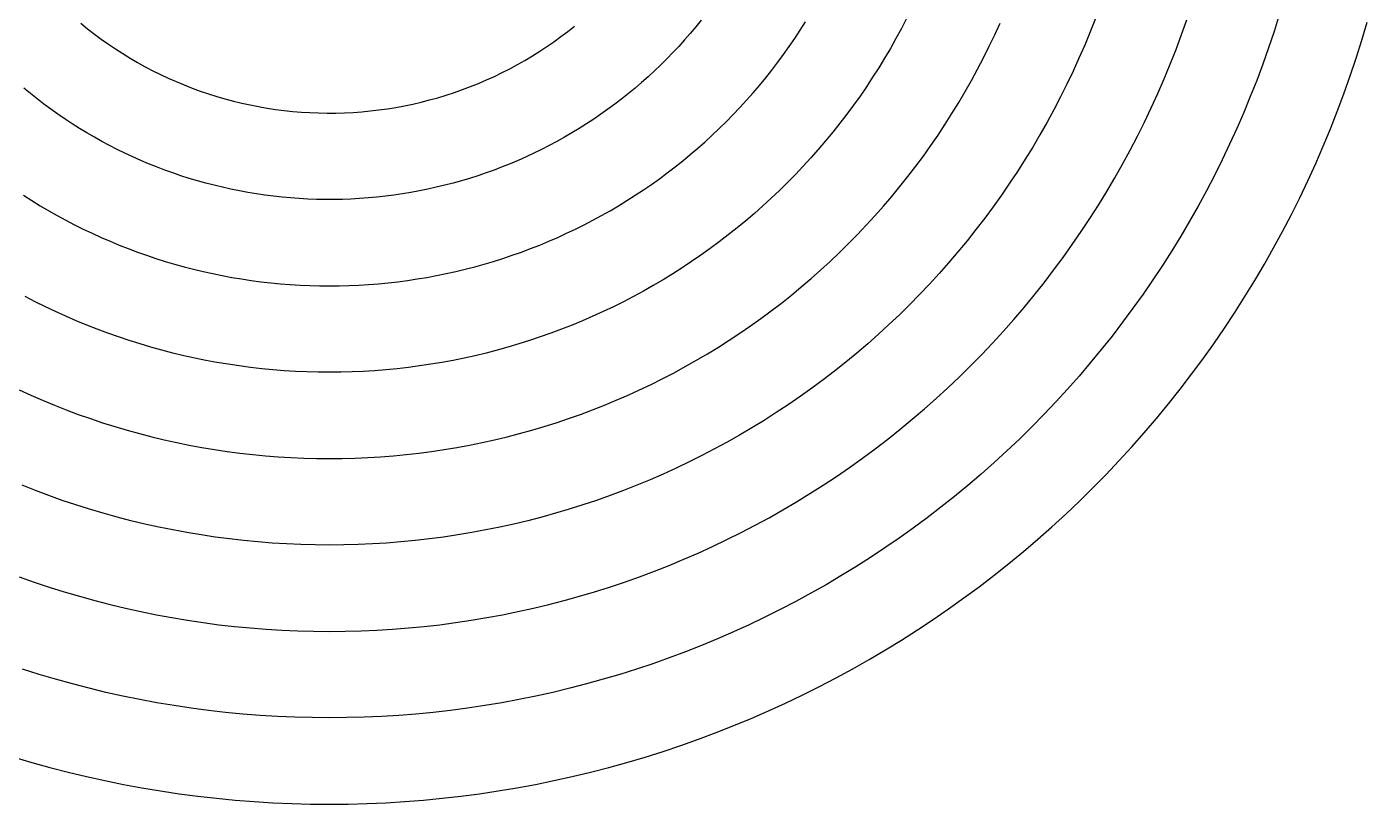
# Model space of a CAD drawing. Header units: metres. Extents: x -25 to 25, y -25 to 25.
# Drawn here: x -7.01 to 24.03, y -25 to -7 of the extents above; entities that cross this region are included whole.
import ezdxf

# ---------------------------------------------------------------- set-up
doc = ezdxf.new("R2010")
doc.units = ezdxf.units.M

msp = doc.modelspace()

# ---------------------------------------------------------------- linework, layer by layer
for p, q in [((13.3651, -6.80984), (13.2442, -7.04207)), ((17.738, -6.80899), (17.6165, -7.11752)), ((21.995, -6.72455), (21.8743, -7.10738)), ((-5.75526, -6.9193), (-5.60023, -7.04536)), ((-5.60023, -7.04536), (-5.44244, -7.16795)), ((5.36253, -7.22794), (5.52168, -7.1071)), ((5.52168, -7.1071), (5.6781, -6.98276)), ((8.48328, -7.00241), (8.35472, -7.1553)), ((8.60902, -6.84721), (8.48328, -7.00241)), ((10.7775, -7.2695), (10.9027, -7.08031)), ((10.9027, -7.08031), (11.0246, -6.88895)), ((13.2442, -7.04207), (13.1193, -7.27214)), ((15.4072, -7.18451), (15.5303, -6.91452)), ((17.6165, -7.11752), (17.4896, -7.42389)), ((19.7335, -7.18242), (19.8559, -6.83693)), ((21.8743, -7.10738), (21.7469, -7.48805)), ((23.9076, -7.30928), (24.0315, -6.89093)), ((-5.44244, -7.16795), (-5.28197, -7.28702)), ((-5.28197, -7.28702), (-5.1189, -7.40248)), ((-5.1189, -7.40248), (-4.95329, -7.5143)), ((5.03641, -7.45885), (5.20076, -7.3452)), ((5.20076, -7.3452), (5.36253, -7.22794)), ((8.22342, -7.30583), (8.0894, -7.45395)), ((8.35472, -7.1553), (8.22342, -7.30583)), ((10.649, -7.45648), (10.7775, -7.2695)), ((13.1193, -7.27214), (12.9904, -7.5)), ((15.2795, -7.4523), (15.4072, -7.18451)), ((17.4896, -7.42389), (17.3574, -7.72798)), ((19.6052, -7.52573), (19.7335, -7.18242)), ((23.7764, -7.72542), (23.9076, -7.30928)), ((-4.95329, -7.5143), (-4.78526, -7.62241)), ((-4.78526, -7.62241), (-4.61487, -7.72676)), ((-4.61487, -7.72676), (-4.44218, -7.82732)), ((4.52881, -7.77751), (4.70035, -7.67506)), ((4.70035, -7.67506), (4.86958, -7.56882)), ((4.86958, -7.56882), (5.03641, -7.45885)), ((7.8134, -7.74278), (7.67151, -7.88338)), ((7.95271, -7.59962), (7.8134, -7.74278)), ((8.0894, -7.45395), (7.95271, -7.59962)), ((10.3822, -7.82359), (10.5172, -7.6412)), ((10.5172, -7.6412), (10.649, -7.45648)), ((12.8575, -7.72557), (12.7207, -7.94878)), ((12.9904, -7.5), (12.8575, -7.72557)), ((15.0101, -7.981), (15.1471, -7.71783)), ((15.1471, -7.71783), (15.2795, -7.4523)), ((17.3574, -7.72798), (17.2198, -8.02974)), ((19.4709, -7.86673), (19.6052, -7.52573)), ((21.7469, -7.48805), (21.6129, -7.86646)), ((23.638, -8.13919), (23.7764, -7.72542)), ((-4.44218, -7.82732), (-4.26732, -7.924)), ((-4.26732, -7.924), (-4.09036, -8.01678)), ((-4.09036, -8.01678), (-3.91138, -8.10561)), ((3.82115, -8.14853), (4.00111, -8.06169)), ((4.00111, -8.06169), (4.17909, -7.97089)), ((4.17909, -7.97089), (4.35503, -7.87614)), ((4.35503, -7.87614), (4.52881, -7.77751)), ((7.5271, -8.02138), (7.3802, -8.15674)), ((7.67151, -7.88338), (7.5271, -8.02138)), ((10.1029, -8.18115), (10.2441, -8.00359)), ((10.2441, -8.00359), (10.3822, -7.82359)), ((12.7207, -7.94878), (12.58, -8.16957)), ((14.8685, -8.24176), (15.0101, -7.981)), ((17.2198, -8.02974), (17.0771, -8.32904)), ((19.3306, -8.20535), (19.4709, -7.86673)), ((21.6129, -7.86646), (21.4723, -8.24246)), ((-3.91138, -8.10561), (-3.73047, -8.19044)), ((-3.73047, -8.19044), (-3.54771, -8.27126)), ((-3.54771, -8.27126), (-3.36322, -8.34798)), ((-3.36322, -8.34798), (-3.17706, -8.42058)), ((3.27034, -8.3848), (3.45567, -8.31012)), ((3.45567, -8.31012), (3.63931, -8.23135)), ((3.63931, -8.23135), (3.82115, -8.14853)), ((7.23087, -8.28941), (7.07915, -8.41934)), ((7.3802, -8.15674), (7.23087, -8.28941)), ((9.81122, -8.52876), (9.95857, -8.35623)), ((9.95857, -8.35623), (10.1029, -8.18115)), ((12.58, -8.16957), (12.4356, -8.38788)), ((14.7224, -8.5), (14.8685, -8.24176)), ((17.0771, -8.32904), (16.9291, -8.62581)), ((19.1844, -8.54146), (19.3306, -8.20535)), ((21.4723, -8.24246), (21.3252, -8.61595)), ((23.4923, -8.55049), (23.638, -8.13919)), ((-6.92511, -8.54651), (-7.07915, -8.41934)), ((-6.76877, -8.67084), (-6.92511, -8.54651)), ((-6.6102, -8.79233), (-6.76877, -8.67084)), ((-3.17706, -8.42058), (-2.98933, -8.48903)), ((-2.98933, -8.48903), (-2.80014, -8.5533)), ((-2.80014, -8.5533), (-2.60957, -8.61336)), ((-2.60957, -8.61336), (-2.41771, -8.66917)), ((-2.41771, -8.66917), (-2.22466, -8.7207)), ((2.32132, -8.69548), (2.51379, -8.6418)), ((2.51379, -8.6418), (2.70502, -8.58386)), ((2.70502, -8.58386), (2.89491, -8.5217)), ((2.89491, -8.5217), (3.08339, -8.45532)), ((3.08339, -8.45532), (3.27034, -8.3848)), ((6.76877, -8.67084), (6.6102, -8.79233)), ((6.92511, -8.54651), (6.76877, -8.67084)), ((7.07915, -8.41934), (6.92511, -8.54651)), ((9.66087, -8.69868), (9.81122, -8.52876)), ((12.2873, -8.60364), (12.1353, -8.81677)), ((12.4356, -8.38788), (12.2873, -8.60364)), ((14.5718, -8.75565), (14.7224, -8.5)), ((16.9291, -8.62581), (16.776, -8.91995)), ((19.0325, -8.87497), (19.1844, -8.54146)), ((21.3252, -8.61595), (21.1716, -8.9868)), ((23.3395, -8.9592), (23.4923, -8.55049)), ((-6.44946, -8.9109), (-6.6102, -8.79233)), ((-6.28659, -9.02655), (-6.44946, -8.9109)), ((-2.22466, -8.7207), (-2.0305, -8.76794)), ((-2.0305, -8.76794), (-1.83534, -8.81087)), ((-1.83534, -8.81087), (-1.6393, -8.84944)), ((-1.6393, -8.84944), (-1.44243, -8.88365)), ((-1.44243, -8.88365), (-1.24486, -8.91348)), ((-1.24486, -8.91348), (-1.04666, -8.93892)), ((-1.04666, -8.93892), (-0.847961, -8.95996)), ((-0.847961, -8.95996), (-0.648834, -8.97658)), ((-0.648834, -8.97658), (-0.449402, -8.98877)), ((-0.449402, -8.98877), (-0.249741, -8.99652)), ((-0.249741, -8.99652), (-0.049942, -8.99985)), ((-0.049942, -8.99985), (0.149857, -8.99875)), ((0.149857, -8.99875), (0.349594, -8.99319)), ((0.349594, -8.99319), (0.549149, -8.98322)), ((0.549149, -8.98322), (0.748444, -8.96881)), ((0.748444, -8.96881), (0.947372, -8.95)), ((0.947372, -8.95), (1.14583, -8.92676)), ((1.14583, -8.92676), (1.34372, -8.89911)), ((1.34372, -8.89911), (1.54095, -8.8671)), ((1.54095, -8.8671), (1.73743, -8.83069)), ((1.73743, -8.83069), (1.93304, -8.78995)), ((1.93304, -8.78995), (2.1277, -8.74487)), ((2.1277, -8.74487), (2.32132, -8.69548)), ((6.44946, -8.9109), (6.28659, -9.02655)), ((6.6102, -8.79233), (6.44946, -8.9109)), ((9.35141, -9.03055), (9.50758, -8.86597)), ((9.50758, -8.86597), (9.66087, -8.69868)), ((12.1353, -8.81677), (11.9795, -9.02722)), ((14.4168, -9.00862), (14.5718, -8.75565)), ((16.776, -8.91995), (16.6178, -9.21138)), ((18.8747, -9.20578), (19.0325, -8.87497)), ((21.1716, -8.9868), (21.0115, -9.35493)), ((23.1796, -9.36516), (23.3395, -8.9592)), ((-6.12164, -9.13922), (-6.28659, -9.02655)), ((-5.95468, -9.24887), (-6.12164, -9.13922)), ((-5.78575, -9.35547), (-5.95468, -9.24887)), ((5.95468, -9.24887), (5.78575, -9.35547)), ((6.12164, -9.13922), (5.95468, -9.24887)), ((6.28659, -9.02655), (6.12164, -9.13922)), ((9.03055, -9.35141), (9.19238, -9.19238)), ((9.19238, -9.19238), (9.35141, -9.03055)), ((11.8202, -9.23491), (11.6572, -9.4398)), ((11.9795, -9.02722), (11.8202, -9.23491)), ((14.0936, -9.50627), (14.2574, -9.25885)), ((14.2574, -9.25885), (14.4168, -9.00862)), ((16.6178, -9.21138), (16.4545, -9.5)), ((18.7111, -9.5338), (18.8747, -9.20578)), ((-5.61491, -9.45898), (-5.78575, -9.35547)), ((-5.44223, -9.55939), (-5.61491, -9.45898)), ((-5.26775, -9.65663), (-5.44223, -9.55939)), ((5.44223, -9.55939), (5.26775, -9.65663)), ((5.61491, -9.45898), (5.44223, -9.55939)), ((5.78575, -9.35547), (5.61491, -9.45898)), ((8.69868, -9.66087), (8.86597, -9.50758)), ((8.86597, -9.50758), (9.03055, -9.35141)), ((11.6572, -9.4398), (11.4907, -9.6418)), ((13.9256, -9.75079), (14.0936, -9.50627)), ((16.4545, -9.5), (16.2862, -9.78572)), ((18.5419, -9.8589), (18.7111, -9.5338)), ((21.0115, -9.35493), (20.8451, -9.72021)), ((23.0126, -9.76826), (23.1796, -9.36516)), ((-5.09152, -9.7507), (-5.26775, -9.65663)), ((-4.91364, -9.84155), (-5.09152, -9.7507)), ((-4.73412, -9.92915), (-4.91364, -9.84155)), ((-4.55304, -10.0135), (-4.73412, -9.92915)), ((4.73412, -9.92915), (4.55304, -10.0135)), ((4.91364, -9.84155), (4.73412, -9.92915)), ((5.09152, -9.7507), (4.91364, -9.84155)), ((5.26775, -9.65663), (5.09152, -9.7507)), ((8.35623, -9.95857), (8.52876, -9.81122)), ((8.52876, -9.81122), (8.69868, -9.66087)), ((11.3206, -9.84088), (11.1472, -10.037)), ((11.4907, -9.6418), (11.3206, -9.84088)), ((13.7533, -9.99234), (13.9256, -9.75079)), ((16.2862, -9.78572), (16.1129, -10.0685)), ((18.367, -10.181), (18.5419, -9.8589)), ((20.8451, -9.72021), (20.6723, -10.0825)), ((22.8386, -10.1684), (23.0126, -9.76826)), ((-4.37045, -10.0945), (-4.55304, -10.0135)), ((-4.18643, -10.1722), (-4.37045, -10.0945)), ((-4.00102, -10.2465), (-4.18643, -10.1722)), ((4.18643, -10.1722), (4.00102, -10.2465)), ((4.37045, -10.0945), (4.18643, -10.1722)), ((4.55304, -10.0135), (4.37045, -10.0945)), ((8.00359, -10.2441), (8.18115, -10.1029)), ((8.18115, -10.1029), (8.35623, -9.95857)), ((10.9703, -10.23), (10.7901, -10.4199)), ((11.1472, -10.037), (10.9703, -10.23)), ((13.3962, -10.4662), (13.5768, -10.2309)), ((13.5768, -10.2309), (13.7533, -9.99234)), ((16.1129, -10.0685), (15.9347, -10.3481)), ((18.1865, -10.5), (18.367, -10.181)), ((20.6723, -10.0825), (20.4931, -10.4418)), ((22.6577, -10.5654), (22.8386, -10.1684)), ((-3.8143, -10.3175), (-4.00102, -10.2465)), ((-3.62633, -10.3851), (-3.8143, -10.3175)), ((-3.43715, -10.4492), (-3.62633, -10.3851)), ((-3.24684, -10.5099), (-3.43715, -10.4492)), ((-3.05547, -10.5671), (-3.24684, -10.5099)), ((3.24684, -10.5099), (3.05547, -10.5671)), ((3.43715, -10.4492), (3.24684, -10.5099)), ((3.62633, -10.3851), (3.43715, -10.4492)), ((3.8143, -10.3175), (3.62633, -10.3851)), ((4.00102, -10.2465), (3.8143, -10.3175)), ((7.45648, -10.649), (7.6412, -10.5172)), ((7.6412, -10.5172), (7.82359, -10.3822)), ((7.82359, -10.3822), (8.00359, -10.2441)), ((10.7901, -10.4199), (10.6066, -10.6066)), ((13.2115, -10.6984), (13.3962, -10.4662)), ((15.9347, -10.3481), (15.7517, -10.6247)), ((18.0005, -10.8158), (18.1865, -10.5)), ((20.4931, -10.4418), (20.3078, -10.7978)), ((-2.86308, -10.6208), (-3.05547, -10.5671)), ((-2.66975, -10.6711), (-2.86308, -10.6208)), ((-2.47554, -10.7178), (-2.66975, -10.6711)), ((-2.2805, -10.761), (-2.47554, -10.7178)), ((-2.08473, -10.8006), (-2.2805, -10.761)), ((-1.88826, -10.8367), (-2.08473, -10.8006)), ((-1.69118, -10.8692), (-1.88826, -10.8367)), ((1.88826, -10.8367), (1.69118, -10.8692)), ((2.08473, -10.8006), (1.88826, -10.8367)), ((2.2805, -10.761), (2.08473, -10.8006)), ((2.47554, -10.7178), (2.2805, -10.761)), ((2.66975, -10.6711), (2.47554, -10.7178)), ((2.86308, -10.6208), (2.66975, -10.6711)), ((3.05547, -10.5671), (2.86308, -10.6208)), ((7.08031, -10.9027), (7.2695, -10.7775)), ((7.2695, -10.7775), (7.45648, -10.649)), ((10.4199, -10.7901), (10.23, -10.9703)), ((10.6066, -10.6066), (10.4199, -10.7901)), ((13.0228, -10.9274), (13.2115, -10.6984)), ((15.7517, -10.6247), (15.5639, -10.8979)), ((17.809, -11.1283), (18.0005, -10.8158)), ((20.3078, -10.7978), (20.1162, -11.1506)), ((22.4698, -10.9593), (22.6577, -10.5654)), ((-7.08031, -10.9027), (-6.88895, -11.0246)), ((-6.88895, -11.0246), (-6.69548, -11.1432)), ((-6.69548, -11.1432), (-6.5, -11.2583)), ((-1.49353, -10.8981), (-1.69118, -10.8692)), ((-1.29538, -10.9234), (-1.49353, -10.8981)), ((-1.09682, -10.9452), (-1.29538, -10.9234)), ((-0.897888, -10.9633), (-1.09682, -10.9452)), ((-0.698669, -10.9778), (-0.897888, -10.9633)), ((-0.499207, -10.9887), (-0.698669, -10.9778)), ((-0.299591, -10.9959), (-0.499207, -10.9887)), ((-0.099869, -10.9995), (-0.299591, -10.9959)), ((0.099869, -10.9995), (-0.099869, -10.9995)), ((0.299591, -10.9959), (0.099869, -10.9995)), ((0.499207, -10.9887), (0.299591, -10.9959)), ((0.698669, -10.9778), (0.499207, -10.9887)), ((0.897888, -10.9633), (0.698669, -10.9778)), ((1.09682, -10.9452), (0.897888, -10.9633)), ((1.29538, -10.9234), (1.09682, -10.9452)), ((1.49353, -10.8981), (1.29538, -10.9234)), ((1.69118, -10.8692), (1.49353, -10.8981)), ((6.5, -11.2583), (6.69548, -11.1432)), ((6.69548, -11.1432), (6.88895, -11.0246)), ((6.88895, -11.0246), (7.08031, -10.9027)), ((10.037, -11.1472), (9.84088, -11.3206)), ((10.23, -10.9703), (10.037, -11.1472)), ((12.6335, -11.3752), (12.83, -11.153)), ((12.83, -11.153), (13.0228, -10.9274)), ((15.3713, -11.1679), (15.1741, -11.4345)), ((15.5639, -10.8979), (15.3713, -11.1679)), ((17.6121, -11.4374), (17.809, -11.1283)), ((20.1162, -11.1506), (19.9186, -11.5)), ((22.2752, -11.3498), (22.4698, -10.9593)), ((-6.5, -11.2583), (-6.30252, -11.3701)), ((-6.30252, -11.3701), (-6.10312, -11.4783)), ((-6.10312, -11.4783), (-5.90187, -11.5831)), ((5.90187, -11.5831), (6.10312, -11.4783)), ((6.10312, -11.4783), (6.30252, -11.3701)), ((6.30252, -11.3701), (6.5, -11.2583)), ((9.84088, -11.3206), (9.6418, -11.4907)), ((12.433, -11.594), (12.6335, -11.3752)), ((15.1741, -11.4345), (14.9722, -11.6976)), ((17.4098, -11.743), (17.6121, -11.4374)), ((22.0737, -11.7368), (22.2752, -11.3498)), ((-5.90187, -11.5831), (-5.69882, -11.6843)), ((-5.69882, -11.6843), (-5.49403, -11.782)), ((-5.49403, -11.782), (-5.28757, -11.8761)), ((5.28757, -11.8761), (5.49403, -11.782)), ((5.49403, -11.782), (5.69882, -11.6843)), ((5.69882, -11.6843), (5.90187, -11.5831)), ((9.4398, -11.6572), (9.23491, -11.8202)), ((9.6418, -11.4907), (9.4398, -11.6572)), ((12.2288, -11.8092), (12.433, -11.594)), ((14.9722, -11.6976), (14.7658, -11.9571)), ((17.2022, -12.0451), (17.4098, -11.743)), ((19.9186, -11.5), (19.7148, -11.8459)), ((21.8655, -12.1202), (22.0737, -11.7368)), ((-5.28757, -11.8761), (-5.0795, -11.9666)), ((-5.0795, -11.9666), (-4.86987, -12.0534)), ((-4.86987, -12.0534), (-4.65878, -12.1365)), ((4.65878, -12.1365), (4.86987, -12.0534)), ((4.86987, -12.0534), (5.0795, -11.9666)), ((5.0795, -11.9666), (5.28757, -11.8761)), ((9.02722, -11.9795), (8.81677, -12.1353)), ((9.23491, -11.8202), (9.02722, -11.9795)), ((11.8092, -12.2288), (12.0208, -12.0208)), ((12.0208, -12.0208), (12.2288, -11.8092)), ((14.7658, -11.9571), (14.5548, -12.213)), ((16.9893, -12.3435), (17.2022, -12.0451)), ((19.7148, -11.8459), (19.5051, -12.1881)), ((-4.65878, -12.1365), (-4.44626, -12.216)), ((-4.44626, -12.216), (-4.23238, -12.2917)), ((-4.23238, -12.2917), (-4.01721, -12.3637)), ((-4.01721, -12.3637), (-3.80083, -12.432)), ((3.80083, -12.432), (4.01721, -12.3637)), ((4.01721, -12.3637), (4.23238, -12.2917)), ((4.23238, -12.2917), (4.44626, -12.216)), ((4.44626, -12.216), (4.65878, -12.1365)), ((8.60364, -12.2873), (8.38788, -12.4356)), ((8.81677, -12.1353), (8.60364, -12.2873)), ((11.594, -12.433), (11.8092, -12.2288)), ((14.5548, -12.213), (14.3395, -12.4651)), ((16.7713, -12.6381), (16.9893, -12.3435)), ((19.5051, -12.1881), (19.2894, -12.5267)), ((21.6506, -12.5), (21.8655, -12.1202)), ((-3.80083, -12.432), (-3.58328, -12.4964)), ((-3.58328, -12.4964), (-3.36464, -12.557)), ((-3.36464, -12.557), (-3.14497, -12.6138)), ((-3.14497, -12.6138), (-2.92436, -12.6668)), ((-2.92436, -12.6668), (-2.70285, -12.7159)), ((-2.70285, -12.7159), (-2.48051, -12.7611)), ((2.48051, -12.7611), (2.70285, -12.7159)), ((2.70285, -12.7159), (2.92436, -12.6668)), ((2.92436, -12.6668), (3.14497, -12.6138)), ((3.14497, -12.6138), (3.36464, -12.557)), ((3.36464, -12.557), (3.58328, -12.4964)), ((3.58328, -12.4964), (3.80083, -12.432)), ((7.94878, -12.7207), (7.72557, -12.8575)), ((8.16957, -12.58), (7.94878, -12.7207)), ((8.38788, -12.4356), (8.16957, -12.58)), ((11.153, -12.83), (11.3752, -12.6335)), ((11.3752, -12.6335), (11.594, -12.433)), ((14.1198, -12.7135), (13.8957, -12.958)), ((14.3395, -12.4651), (14.1198, -12.7135)), ((16.5482, -12.9289), (16.7713, -12.6381)), ((19.2894, -12.5267), (19.0679, -12.8614)), ((21.4292, -12.8759), (21.6506, -12.5)), ((-2.48051, -12.7611), (-2.25742, -12.8025)), ((-2.25742, -12.8025), (-2.03365, -12.8399)), ((-2.03365, -12.8399), (-1.80925, -12.8735)), ((-1.80925, -12.8735), (-1.58429, -12.9031)), ((-1.58429, -12.9031), (-1.35886, -12.9288)), ((-1.35886, -12.9288), (-1.13301, -12.9505)), ((-1.13301, -12.9505), (-0.90683, -12.9683)), ((-0.90683, -12.9683), (-0.680359, -12.9822)), ((-0.680359, -12.9822), (-0.45369, -12.9921)), ((-0.45369, -12.9921), (-0.226868, -12.998)), ((-0.226868, -12.998), (0, -13)), ((0, -13), (0.226868, -12.998)), ((0.226868, -12.998), (0.45369, -12.9921)), ((0.45369, -12.9921), (0.680359, -12.9822)), ((0.680359, -12.9822), (0.90683, -12.9683)), ((0.90683, -12.9683), (1.13301, -12.9505)), ((1.13301, -12.9505), (1.35886, -12.9288)), ((1.35886, -12.9288), (1.58429, -12.9031)), ((1.58429, -12.9031), (1.80925, -12.8735)), ((1.80925, -12.8735), (2.03365, -12.8399)), ((2.03365, -12.8399), (2.25742, -12.8025)), ((2.25742, -12.8025), (2.48051, -12.7611)), ((7.5, -12.9904), (7.27214, -13.1193)), ((7.72557, -12.8575), (7.5, -12.9904)), ((10.6984, -13.2115), (10.9274, -13.0228)), ((10.9274, -13.0228), (11.153, -12.83)), ((13.8957, -12.958), (13.6674, -13.1985)), ((16.3201, -13.2157), (16.5482, -12.9289)), ((19.0679, -12.8614), (18.8405, -13.1922)), ((21.2012, -13.248), (21.4292, -12.8759)), ((-6.80984, -13.3651), (-7.04207, -13.2442)), ((7.04207, -13.2442), (6.80984, -13.3651)), ((7.27214, -13.1193), (7.04207, -13.2442)), ((10.4662, -13.3962), (10.6984, -13.2115)), ((13.6674, -13.1985), (13.435, -13.435)), ((16.0869, -13.4985), (16.3201, -13.2157)), ((18.8405, -13.1922), (18.6074, -13.5191)), ((20.9668, -13.616), (21.2012, -13.248)), ((-6.57556, -13.4819), (-6.80984, -13.3651)), ((-6.33926, -13.5946), (-6.57556, -13.4819)), ((-6.10104, -13.7032), (-6.33926, -13.5946)), ((6.33926, -13.5946), (6.10104, -13.7032)), ((6.57556, -13.4819), (6.33926, -13.5946)), ((6.80984, -13.3651), (6.57556, -13.4819)), ((9.99234, -13.7533), (10.2309, -13.5768)), ((10.2309, -13.5768), (10.4662, -13.3962)), ((13.435, -13.435), (13.1985, -13.6674)), ((15.8489, -13.7772), (16.0869, -13.4985)), ((18.6074, -13.5191), (18.3686, -13.8417)), ((20.7259, -13.9798), (20.9668, -13.616)), ((-5.86096, -13.8076), (-6.10104, -13.7032)), ((-5.61909, -13.9077), (-5.86096, -13.8076)), ((-5.37552, -14.0037), (-5.61909, -13.9077)), ((5.61909, -13.9077), (5.37552, -14.0037)), ((5.86096, -13.8076), (5.61909, -13.9077)), ((6.10104, -13.7032), (5.86096, -13.8076)), ((9.50627, -14.0936), (9.75079, -13.9256)), ((9.75079, -13.9256), (9.99234, -13.7533)), ((12.958, -13.8957), (12.7135, -14.1198)), ((13.1985, -13.6674), (12.958, -13.8957)), ((15.606, -14.0517), (15.8489, -13.7772)), ((18.3686, -13.8417), (18.1242, -14.1602)), ((-5.13029, -14.0954), (-5.37552, -14.0037)), ((-4.88351, -14.1828), (-5.13029, -14.0954)), ((-4.63525, -14.2658), (-4.88351, -14.1828)), ((-4.38557, -14.3446), (-4.63525, -14.2658)), ((4.63525, -14.2658), (4.38557, -14.3446)), ((4.88351, -14.1828), (4.63525, -14.2658)), ((5.13029, -14.0954), (4.88351, -14.1828)), ((5.37552, -14.0037), (5.13029, -14.0954)), ((9.00862, -14.4168), (9.25885, -14.2574)), ((9.25885, -14.2574), (9.50627, -14.0936)), ((12.7135, -14.1198), (12.4651, -14.3395)), ((15.3584, -14.322), (15.606, -14.0517)), ((18.1242, -14.1602), (17.8743, -14.4744)), ((20.4788, -14.3394), (20.7259, -13.9798)), ((-4.13455, -14.4189), (-4.38557, -14.3446)), ((-3.88228, -14.4889), (-4.13455, -14.4189)), ((-3.62881, -14.5544), (-3.88228, -14.4889)), ((-3.37425, -14.6155), (-3.62881, -14.5544)), ((3.62881, -14.5544), (3.37425, -14.6155)), ((3.88228, -14.4889), (3.62881, -14.5544)), ((4.13455, -14.4189), (3.88228, -14.4889)), ((4.38557, -14.3446), (4.13455, -14.4189)), ((8.5, -14.7224), (8.75565, -14.5718)), ((8.75565, -14.5718), (9.00862, -14.4168)), ((12.213, -14.5548), (11.9571, -14.7658)), ((12.4651, -14.3395), (12.213, -14.5548)), ((14.8492, -14.8492), (15.1061, -14.5878)), ((15.1061, -14.5878), (15.3584, -14.322)), ((17.8743, -14.4744), (17.619, -14.7841)), ((20.2254, -14.6946), (20.4788, -14.3394)), ((-3.11867, -14.6722), (-3.37425, -14.6155)), ((-2.86212, -14.7244), (-3.11867, -14.6722)), ((-2.60472, -14.7721), (-2.86212, -14.7244)), ((-2.34651, -14.8153), (-2.60472, -14.7721)), ((-2.08759, -14.854), (-2.34651, -14.8153)), ((-1.82803, -14.8882), (-2.08759, -14.854)), ((-1.56792, -14.9178), (-1.82803, -14.8882)), ((1.82803, -14.8882), (1.56792, -14.9178)), ((2.08759, -14.854), (1.82803, -14.8882)), ((2.34651, -14.8153), (2.08759, -14.854)), ((2.60472, -14.7721), (2.34651, -14.8153)), ((2.86212, -14.7244), (2.60472, -14.7721)), ((3.11867, -14.6722), (2.86212, -14.7244)), ((3.37425, -14.6155), (3.11867, -14.6722)), ((7.981, -15.0101), (8.24176, -14.8685)), ((8.24176, -14.8685), (8.5, -14.7224)), ((11.9571, -14.7658), (11.6976, -14.9722)), ((14.5878, -15.1061), (14.8492, -14.8492)), ((17.619, -14.7841), (17.3583, -15.0894)), ((19.9659, -15.0454), (20.2254, -14.6946)), ((-1.30733, -14.9429), (-1.56792, -14.9178)), ((-1.04634, -14.9635), (-1.30733, -14.9429)), ((-0.785034, -14.9794), (-1.04634, -14.9635)), ((-0.523483, -14.9909), (-0.785034, -14.9794)), ((-0.26178, -14.9977), (-0.523483, -14.9909)), ((0, -15), (-0.26178, -14.9977)), ((0.26178, -14.9977), (0, -15)), ((0.523483, -14.9909), (0.26178, -14.9977)), ((0.785034, -14.9794), (0.523483, -14.9909)), ((1.04634, -14.9635), (0.785034, -14.9794)), ((1.30733, -14.9429), (1.04634, -14.9635)), ((1.56792, -14.9178), (1.30733, -14.9429)), ((7.4523, -15.2795), (7.71783, -15.1471)), ((7.71783, -15.1471), (7.981, -15.0101)), ((11.4345, -15.1741), (11.1679, -15.3713)), ((11.6976, -14.9722), (11.4345, -15.1741)), ((14.322, -15.3584), (14.5878, -15.1061)), ((17.3583, -15.0894), (17.0923, -15.39)), ((19.7003, -15.3915), (19.9659, -15.0454)), ((-7.18451, -15.4072), (-6.91452, -15.5303)), ((6.91452, -15.5303), (7.18451, -15.4072)), ((7.18451, -15.4072), (7.4523, -15.2795)), ((11.1679, -15.3713), (10.8979, -15.5639)), ((14.0517, -15.606), (14.322, -15.3584)), ((17.0923, -15.39), (16.8211, -15.686)), ((19.4286, -15.733), (19.7003, -15.3915)), ((-6.91452, -15.5303), (-6.64243, -15.6486)), ((-6.64243, -15.6486), (-6.3683, -15.7621)), ((-6.3683, -15.7621), (-6.09225, -15.8709)), ((6.09225, -15.8709), (6.3683, -15.7621)), ((6.3683, -15.7621), (6.64243, -15.6486)), ((6.64243, -15.6486), (6.91452, -15.5303)), ((10.6247, -15.7517), (10.3481, -15.9347)), ((10.8979, -15.5639), (10.6247, -15.7517)), ((13.7772, -15.8489), (14.0517, -15.606)), ((16.8211, -15.686), (16.5448, -15.9771)), ((19.1511, -16.0697), (19.4286, -15.733)), ((-6.09225, -15.8709), (-5.81433, -15.9748)), ((-5.81433, -15.9748), (-5.53465, -16.0738)), ((-5.53465, -16.0738), (-5.25328, -16.168)), ((5.25328, -16.168), (5.53465, -16.0738)), ((5.53465, -16.0738), (5.81433, -15.9748)), ((5.81433, -15.9748), (6.09225, -15.8709)), ((10.0685, -16.1129), (9.78572, -16.2862)), ((10.3481, -15.9347), (10.0685, -16.1129)), ((13.2157, -16.3201), (13.4985, -16.0869)), ((13.4985, -16.0869), (13.7772, -15.8489)), ((16.5448, -15.9771), (16.2634, -16.2634)), ((18.8677, -16.4015), (19.1511, -16.0697)), ((-5.25328, -16.168), (-4.97031, -16.2572)), ((-4.97031, -16.2572), (-4.68582, -16.3414)), ((-4.68582, -16.3414), (-4.39992, -16.4207)), ((-4.39992, -16.4207), (-4.11267, -16.495)), ((4.11267, -16.495), (4.39992, -16.4207)), ((4.39992, -16.4207), (4.68582, -16.3414)), ((4.68582, -16.3414), (4.97031, -16.2572)), ((4.97031, -16.2572), (5.25328, -16.168)), ((9.78572, -16.2862), (9.5, -16.4545)), ((12.9289, -16.5482), (13.2157, -16.3201)), ((16.2634, -16.2634), (15.9771, -16.5448)), ((18.5786, -16.7283), (18.8677, -16.4015)), ((-4.11267, -16.495), (-3.82416, -16.5643)), ((-3.82416, -16.5643), (-3.53448, -16.6285)), ((-3.53448, -16.6285), (-3.24374, -16.6877)), ((-3.24374, -16.6877), (-2.95201, -16.7417)), ((-2.95201, -16.7417), (-2.65938, -16.7907)), ((2.65938, -16.7907), (2.95201, -16.7417)), ((2.95201, -16.7417), (3.24374, -16.6877)), ((3.24374, -16.6877), (3.53448, -16.6285)), ((3.53448, -16.6285), (3.82416, -16.5643)), ((3.82416, -16.5643), (4.11267, -16.495)), ((9.21138, -16.6178), (8.91995, -16.776)), ((9.5, -16.4545), (9.21138, -16.6178)), ((12.6381, -16.7713), (12.9289, -16.5482)), ((15.9771, -16.5448), (15.686, -16.8211)), ((18.2838, -17.05), (18.5786, -16.7283)), ((-2.65938, -16.7907), (-2.36594, -16.8345)), ((-2.36594, -16.8345), (-2.07178, -16.8733)), ((-2.07178, -16.8733), (-1.77698, -16.9069)), ((-1.77698, -16.9069), (-1.48164, -16.9353)), ((-1.48164, -16.9353), (-1.18585, -16.9586)), ((-1.18585, -16.9586), (-0.889709, -16.9767)), ((-0.889709, -16.9767), (-0.593277, -16.9896)), ((-0.593277, -16.9896), (-0.296677, -16.9974)), ((-0.296677, -16.9974), (0, -17)), ((0, -17), (0.296677, -16.9974)), ((0.296677, -16.9974), (0.593277, -16.9896)), ((0.593277, -16.9896), (0.889709, -16.9767)), ((0.889709, -16.9767), (1.18585, -16.9586)), ((1.18585, -16.9586), (1.48164, -16.9353)), ((1.48164, -16.9353), (1.77698, -16.9069)), ((1.77698, -16.9069), (2.07178, -16.8733)), ((2.07178, -16.8733), (2.36594, -16.8345)), ((2.36594, -16.8345), (2.65938, -16.7907)), ((8.62581, -16.9291), (8.32904, -17.0771)), ((8.91995, -16.776), (8.62581, -16.9291)), ((12.0451, -17.2022), (12.3435, -16.9893)), ((12.3435, -16.9893), (12.6381, -16.7713)), ((15.686, -16.8211), (15.39, -17.0923)), ((17.9835, -17.3665), (18.2838, -17.05)), ((7.72798, -17.3574), (7.42389, -17.4896)), ((8.02974, -17.2198), (7.72798, -17.3574)), ((8.32904, -17.0771), (8.02974, -17.2198)), ((11.743, -17.4098), (12.0451, -17.2022)), ((15.0894, -17.3583), (14.7841, -17.619)), ((15.39, -17.0923), (15.0894, -17.3583)), ((17.6777, -17.6777), (17.9835, -17.3665)), ((-6.80899, -17.738), (-7.11752, -17.6165)), ((7.11752, -17.6165), (6.80899, -17.738)), ((7.42389, -17.4896), (7.11752, -17.6165)), ((11.1283, -17.809), (11.4374, -17.6121)), ((11.4374, -17.6121), (11.743, -17.4098)), ((14.7841, -17.619), (14.4744, -17.8743)), ((17.3665, -17.9835), (17.6777, -17.6777)), ((-6.49838, -17.8542), (-6.80899, -17.738)), ((-6.18579, -17.9648), (-6.49838, -17.8542)), ((-5.87132, -18.0701), (-6.18579, -17.9648)), ((6.18579, -17.9648), (5.87132, -18.0701)), ((6.49838, -17.8542), (6.18579, -17.9648)), ((6.80899, -17.738), (6.49838, -17.8542)), ((10.5, -18.1865), (10.8158, -18.0005)), ((10.8158, -18.0005), (11.1283, -17.809)), ((14.4744, -17.8743), (14.1602, -18.1242)), ((17.05, -18.2838), (17.3665, -17.9835)), ((-5.55505, -18.1698), (-5.87132, -18.0701)), ((-5.23711, -18.264), (-5.55505, -18.1698)), ((-4.91756, -18.3526), (-5.23711, -18.264)), ((5.23711, -18.264), (4.91756, -18.3526)), ((5.55505, -18.1698), (5.23711, -18.264)), ((5.87132, -18.0701), (5.55505, -18.1698)), ((10.181, -18.367), (10.5, -18.1865)), ((14.1602, -18.1242), (13.8417, -18.3686)), ((16.7283, -18.5786), (17.05, -18.2838)), ((-4.59651, -18.4356), (-4.91756, -18.3526)), ((-4.27406, -18.513), (-4.59651, -18.4356)), ((-3.95032, -18.5848), (-4.27406, -18.513)), ((-3.62537, -18.6509), (-3.95032, -18.5848)), ((3.95032, -18.5848), (3.62537, -18.6509)), ((4.27406, -18.513), (3.95032, -18.5848)), ((4.59651, -18.4356), (4.27406, -18.513)), ((4.91756, -18.3526), (4.59651, -18.4356)), ((9.5338, -18.7111), (9.8589, -18.5419)), ((9.8589, -18.5419), (10.181, -18.367)), ((13.5191, -18.6074), (13.1922, -18.8405)), ((13.8417, -18.3686), (13.5191, -18.6074)), ((16.4015, -18.8677), (16.7283, -18.5786)), ((-3.2993, -18.7113), (-3.62537, -18.6509)), ((-2.97224, -18.7661), (-3.2993, -18.7113)), ((-2.64429, -18.8151), (-2.97224, -18.7661)), ((-2.31551, -18.8584), (-2.64429, -18.8151)), ((-1.98604, -18.8959), (-2.31551, -18.8584)), ((-1.65594, -18.9277), (-1.98604, -18.8959)), ((-1.32536, -18.9537), (-1.65594, -18.9277)), ((1.65594, -18.9277), (1.32536, -18.9537)), ((1.98604, -18.8959), (1.65594, -18.9277)), ((2.31551, -18.8584), (1.98604, -18.8959)), ((2.64429, -18.8151), (2.31551, -18.8584)), ((2.97224, -18.7661), (2.64429, -18.8151)), ((3.2993, -18.7113), (2.97224, -18.7661)), ((3.62537, -18.6509), (3.2993, -18.7113)), ((8.87497, -19.0325), (9.20578, -18.8747)), ((9.20578, -18.8747), (9.5338, -18.7111)), ((13.1922, -18.8405), (12.8614, -19.0679)), ((16.0697, -19.1511), (16.4015, -18.8677)), ((-0.99437, -18.974), (-1.32536, -18.9537)), ((-0.663086, -18.9884), (-0.99437, -18.974)), ((-0.331589, -18.9971), (-0.663086, -18.9884)), ((0, -19), (-0.331589, -18.9971)), ((0.331589, -18.9971), (0, -19)), ((0.663086, -18.9884), (0.331589, -18.9971)), ((0.99437, -18.974), (0.663086, -18.9884)), ((1.32536, -18.9537), (0.99437, -18.974)), ((8.20535, -19.3306), (8.54146, -19.1844)), ((8.54146, -19.1844), (8.87497, -19.0325)), ((12.8614, -19.0679), (12.5267, -19.2894)), ((15.733, -19.4286), (16.0697, -19.1511)), ((7.52573, -19.6052), (7.86673, -19.4709)), ((7.86673, -19.4709), (8.20535, -19.3306)), ((12.1881, -19.5051), (11.8459, -19.7148)), ((12.5267, -19.2894), (12.1881, -19.5051)), ((15.3915, -19.7003), (15.733, -19.4286)), ((-7.18242, -19.7335), (-6.83693, -19.8559)), ((-6.83693, -19.8559), (-6.48935, -19.9722)), ((6.48935, -19.9722), (6.83693, -19.8559)), ((6.83693, -19.8559), (7.18242, -19.7335)), ((7.18242, -19.7335), (7.52573, -19.6052)), ((11.8459, -19.7148), (11.5, -19.9186)), ((15.0454, -19.9659), (15.3915, -19.7003)), ((-6.48935, -19.9722), (-6.1398, -20.0824)), ((-6.1398, -20.0824), (-5.78838, -20.1865)), ((5.78838, -20.1865), (6.1398, -20.0824)), ((6.1398, -20.0824), (6.48935, -19.9722)), ((11.1506, -20.1162), (10.7978, -20.3078)), ((11.5, -19.9186), (11.1506, -20.1162)), ((14.6946, -20.2254), (15.0454, -19.9659)), ((-5.78838, -20.1865), (-5.4352, -20.2844)), ((-5.4352, -20.2844), (-5.08035, -20.3762)), ((-5.08035, -20.3762), (-4.72397, -20.4618)), ((-4.72397, -20.4618), (-4.36613, -20.5411)), ((4.36613, -20.5411), (4.72397, -20.4618)), ((4.72397, -20.4618), (5.08035, -20.3762)), ((5.08035, -20.3762), (5.4352, -20.2844)), ((5.4352, -20.2844), (5.78838, -20.1865)), ((10.7978, -20.3078), (10.4418, -20.4931)), ((13.9798, -20.7259), (14.3394, -20.4788)), ((14.3394, -20.4788), (14.6946, -20.2254)), ((-4.36613, -20.5411), (-4.00699, -20.6142)), ((-4.00699, -20.6142), (-3.64661, -20.681)), ((-3.64661, -20.681), (-3.28511, -20.7415)), ((-3.28511, -20.7415), (-2.92262, -20.7956)), ((-2.92262, -20.7956), (-2.55925, -20.8435)), ((2.55925, -20.8435), (2.92262, -20.7956)), ((2.92262, -20.7956), (3.28511, -20.7415)), ((3.28511, -20.7415), (3.64661, -20.681)), ((3.64661, -20.681), (4.00699, -20.6142)), ((4.00699, -20.6142), (4.36613, -20.5411)), ((10.0825, -20.6723), (9.72021, -20.8451)), ((10.4418, -20.4931), (10.0825, -20.6723)), ((13.616, -20.9668), (13.9798, -20.7259)), ((-2.55925, -20.8435), (-2.19508, -20.8849)), ((-2.19508, -20.8849), (-1.83026, -20.9201)), ((-1.83026, -20.9201), (-1.46487, -20.9488)), ((-1.46487, -20.9488), (-1.09904, -20.9712)), ((-1.09904, -20.9712), (-0.73288, -20.9872)), ((-0.73288, -20.9872), (-0.366486, -20.9968)), ((-0.366486, -20.9968), (0, -21)), ((0, -21), (0.366486, -20.9968)), ((0.366486, -20.9968), (0.73288, -20.9872)), ((0.73288, -20.9872), (1.09904, -20.9712)), ((1.09904, -20.9712), (1.46487, -20.9488)), ((1.46487, -20.9488), (1.83026, -20.9201)), ((1.83026, -20.9201), (2.19508, -20.8849)), ((2.19508, -20.8849), (2.55925, -20.8435)), ((9.35493, -21.0115), (8.9868, -21.1716)), ((9.72021, -20.8451), (9.35493, -21.0115)), ((13.248, -21.2012), (13.616, -20.9668)), ((8.61595, -21.3252), (8.24246, -21.4723)), ((8.9868, -21.1716), (8.61595, -21.3252)), ((12.8759, -21.4292), (13.248, -21.2012)), ((7.86646, -21.6129), (7.48805, -21.7469)), ((8.24246, -21.4723), (7.86646, -21.6129)), ((12.1202, -21.8655), (12.5, -21.6506)), ((12.5, -21.6506), (12.8759, -21.4292)), ((-6.72455, -21.995), (-7.10738, -21.8743)), ((-6.33965, -22.109), (-6.72455, -21.995)), ((6.72455, -21.995), (6.33965, -22.109)), ((7.10738, -21.8743), (6.72455, -21.995)), ((7.48805, -21.7469), (7.10738, -21.8743)), ((11.7368, -22.0737), (12.1202, -21.8655)), ((-5.95284, -22.2163), (-6.33965, -22.109)), ((-5.56419, -22.3168), (-5.95284, -22.2163)), ((-5.17387, -22.4105), (-5.56419, -22.3168)), ((5.56419, -22.3168), (5.17387, -22.4105)), ((5.95284, -22.2163), (5.56419, -22.3168)), ((6.33965, -22.109), (5.95284, -22.2163)), ((10.9593, -22.4698), (11.3498, -22.2752)), ((11.3498, -22.2752), (11.7368, -22.0737)), ((-4.78197, -22.4974), (-5.17387, -22.4105)), ((-4.3886, -22.5774), (-4.78197, -22.4974)), ((-3.9939, -22.6506), (-4.3886, -22.5774)), ((-3.59799, -22.7168), (-3.9939, -22.6506)), ((3.9939, -22.6506), (3.59799, -22.7168)), ((4.3886, -22.5774), (3.9939, -22.6506)), ((4.78197, -22.4974), (4.3886, -22.5774)), ((5.17387, -22.4105), (4.78197, -22.4974)), ((10.1684, -22.8386), (10.5654, -22.6577)), ((10.5654, -22.6577), (10.9593, -22.4698)), ((-3.20097, -22.7762), (-3.59799, -22.7168)), ((-2.80299, -22.8286), (-3.20097, -22.7762)), ((-2.40414, -22.874), (-2.80299, -22.8286)), ((-2.00458, -22.9125), (-2.40414, -22.874)), ((-1.60439, -22.944), (-2.00458, -22.9125)), ((-1.20372, -22.9685), (-1.60439, -22.944)), ((-0.802673, -22.986), (-1.20372, -22.9685)), ((1.20372, -22.9685), (0.802673, -22.986)), ((1.60439, -22.944), (1.20372, -22.9685)), ((2.00458, -22.9125), (1.60439, -22.944)), ((2.40414, -22.874), (2.00458, -22.9125)), ((2.80299, -22.8286), (2.40414, -22.874)), ((3.20097, -22.7762), (2.80299, -22.8286)), ((3.59799, -22.7168), (3.20097, -22.7762)), ((9.76826, -23.0126), (10.1684, -22.8386)), ((-0.401398, -22.9965), (-0.802673, -22.986)), ((0, -23), (-0.401398, -22.9965)), ((0.401398, -22.9965), (0, -23)), ((0.802673, -22.986), (0.401398, -22.9965)), ((8.9592, -23.3395), (9.36516, -23.1796)), ((9.36516, -23.1796), (9.76826, -23.0126)), ((8.13919, -23.638), (8.55049, -23.4923)), ((8.55049, -23.4923), (8.9592, -23.3395)), ((7.30928, -23.9076), (7.72542, -23.7764)), ((7.72542, -23.7764), (8.13919, -23.638)), ((-7.30928, -23.9076), (-6.89093, -24.0315)), ((-6.89093, -24.0315), (-6.47047, -24.1481)), ((-6.47047, -24.1481), (-6.04803, -24.2574)), ((6.04803, -24.2574), (6.47047, -24.1481)), ((6.47047, -24.1481), (6.89093, -24.0315)), ((6.89093, -24.0315), (7.30928, -23.9076)), ((-6.04803, -24.2574), (-5.62376, -24.3592)), ((-5.62376, -24.3592), (-5.19778, -24.4537)), ((-5.19778, -24.4537), (-4.77022, -24.5407)), ((4.77022, -24.5407), (5.19778, -24.4537)), ((5.19778, -24.4537), (5.62376, -24.3592)), ((5.62376, -24.3592), (6.04803, -24.2574)), ((-4.77022, -24.5407), (-4.3412, -24.6202)), ((-4.3412, -24.6202), (-3.91086, -24.6922)), ((-3.91086, -24.6922), (-3.47932, -24.7567)), ((-3.47932, -24.7567), (-3.04672, -24.8136)), ((-3.04672, -24.8136), (-2.6132, -24.863)), ((2.6132, -24.863), (3.04672, -24.8136)), ((3.04672, -24.8136), (3.47932, -24.7567)), ((3.47932, -24.7567), (3.91086, -24.6922)), ((3.91086, -24.6922), (4.3412, -24.6202)), ((4.3412, -24.6202), (4.77022, -24.5407)), ((-2.6132, -24.863), (-2.17888, -24.9049)), ((-2.17888, -24.9049), (-1.74391, -24.9391)), ((-1.74391, -24.9391), (-1.3084, -24.9657)), ((-1.3084, -24.9657), (-0.872482, -24.9848)), ((-0.872482, -24.9848), (-0.43631, -24.9962)), ((-0.43631, -24.9962), (0, -25)), ((0, -25), (0.43631, -24.9962)), ((0.43631, -24.9962), (0.872482, -24.9848)), ((0.872482, -24.9848), (1.3084, -24.9657)), ((1.3084, -24.9657), (1.74391, -24.9391)), ((1.74391, -24.9391), (2.17888, -24.9049)), ((2.17888, -24.9049), (2.6132, -24.863))]:
    msp.add_line(p, q)

doc.saveas('drawing.dxf')
